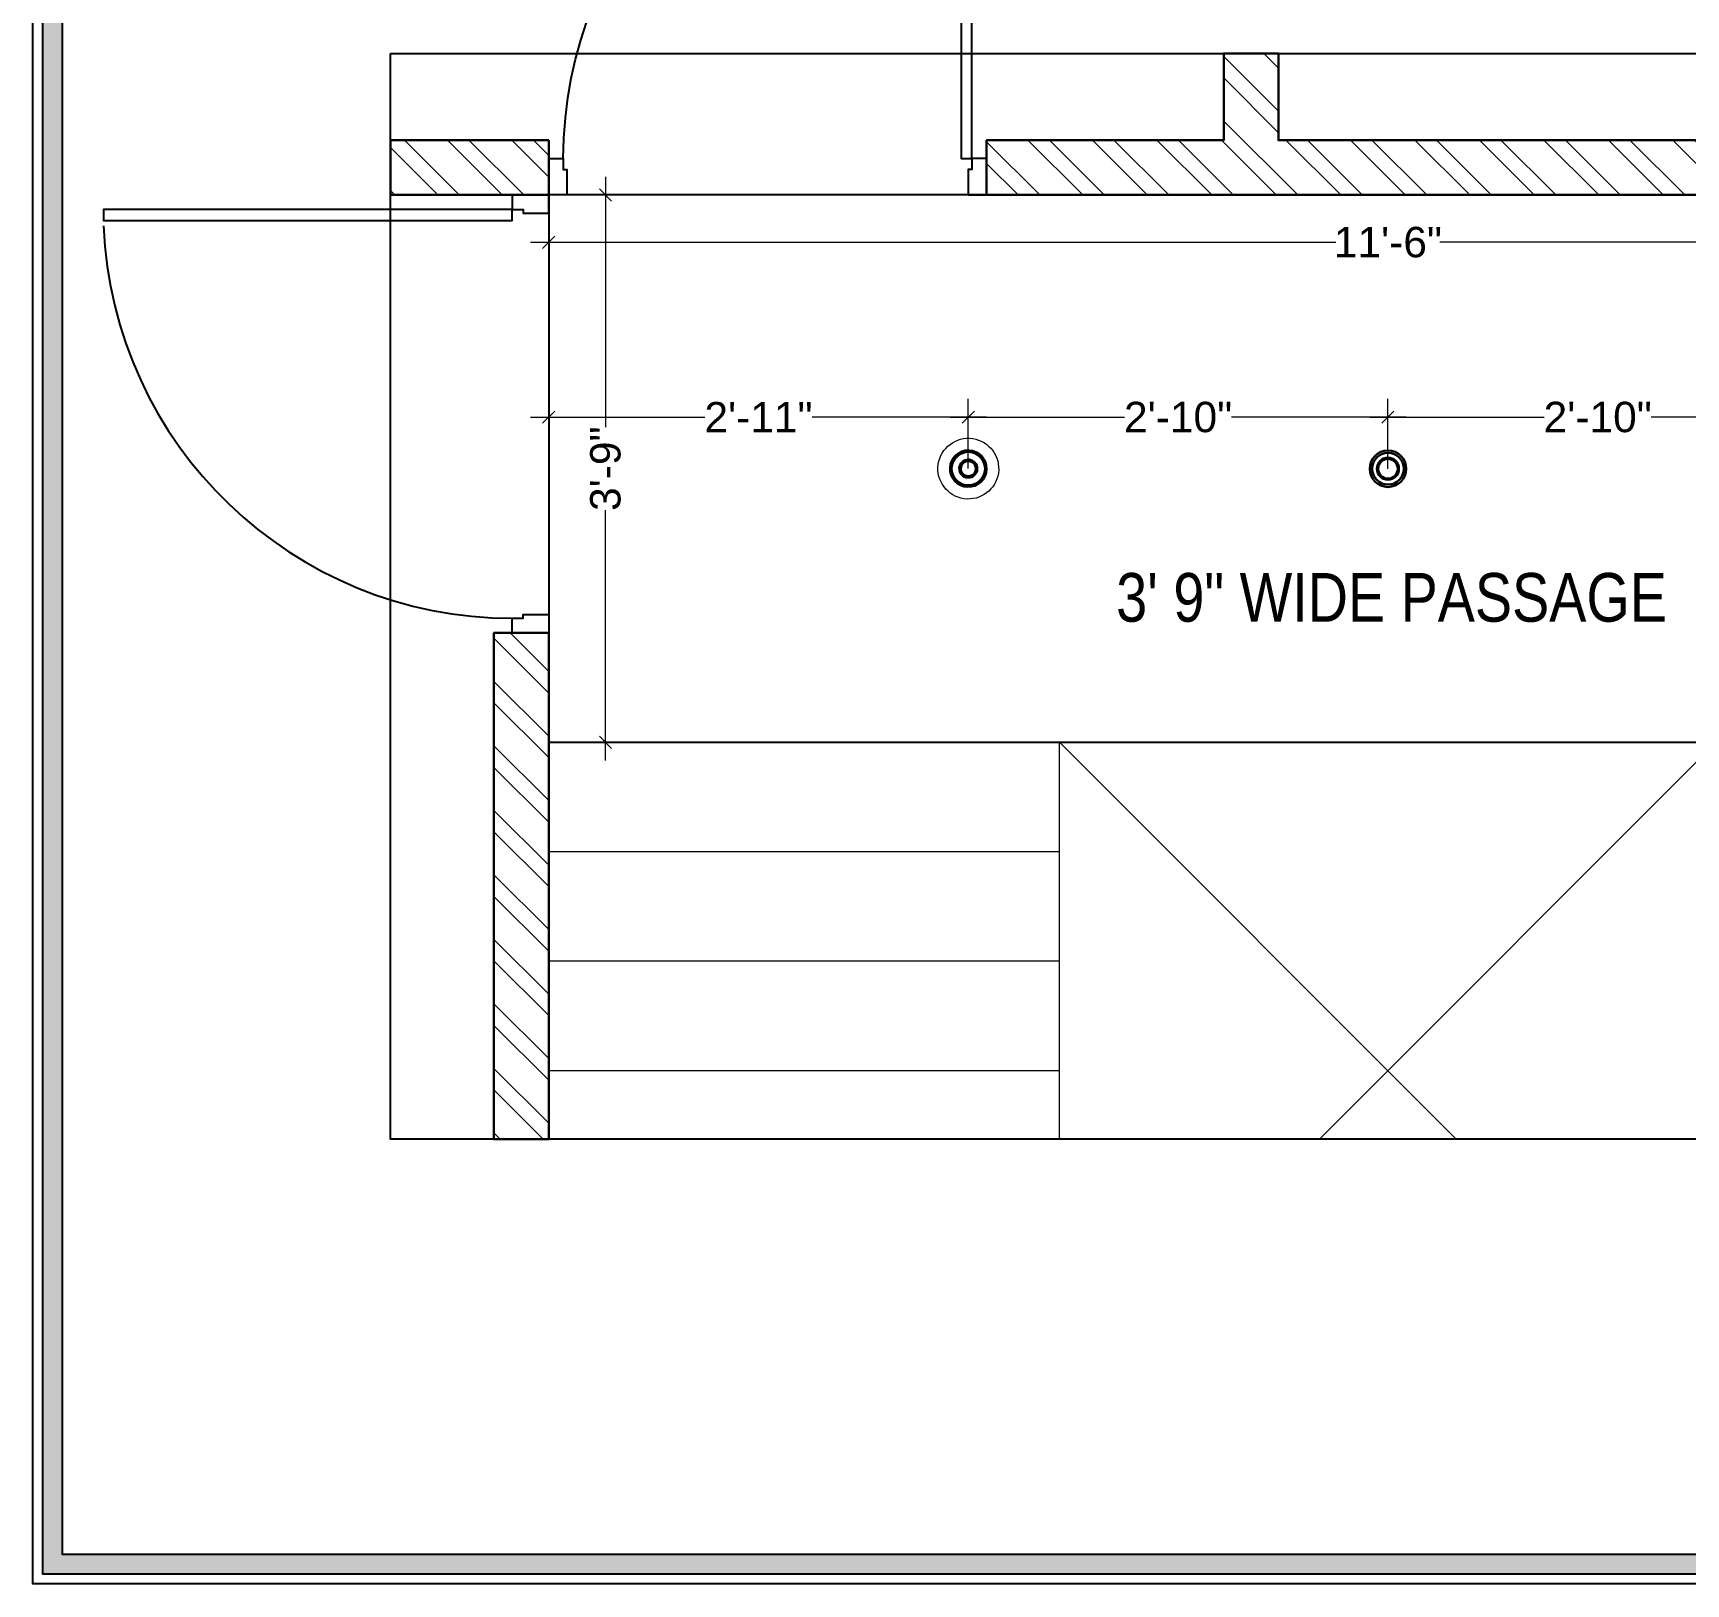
# Model space of a CAD drawing. Header units: millimetres. Extents: x 143362 to 145167, y -178521 to -176194.
# Drawn here: x 144591.9 to 144727.8, y -176750.6 to -176623.1 of the extents above; entities that cross this region are included whole.
import ezdxf

# ---------------------------------------------------------------- set-up
doc = ezdxf.new("R2010")
doc.units = ezdxf.units.MM
doc.header["$MEASUREMENT"] = 0
doc.header["$PDMODE"] = 2
doc.layers.get('Defpoints').update_dxf_attribs({"color": 220})
doc.layers.add('AR DOOR', color=40, linetype='Continuous')
doc.layers.add('AR ELE-5', color=134, linetype='Continuous')
for name, color, linetype, lineweight in [('dim05', 1, 'Continuous', 13), ('Electrical', 84, 'Continuous', 30), ('FALSE CEILING', 6, 'Continuous', 30), ('FIRST FLOOR ( TEXT )', 7, 'Continuous', 9), ('FIRST FLOOR_( STAIR )', 251, 'Continuous', 9), ('FURNITURE', 32, 'Continuous', 9), ('NAME PLATE', 7, 'Continuous', 25), ('SECOND FLOOR', 7, 'Continuous', 9), ('SECOND FLOOR  ( PLINE )', 251, 'Continuous', 30), ('W-HATCH', 8, 'Continuous', 5), ('wall', 7, 'Continuous', 30), ('XX~SLAB ( BEAM )~ ( DIM )', 7, 'Continuous', 9)]:
    doc.layers.add(name, color=color, linetype=linetype, lineweight=lineweight)
doc.layers.add('XX~SLAB ( PLINE )', color=251, linetype='Continuous', plot=False)
doc.styles.add('Aerial', font='arial.ttf')
doc.styles.add('KATHA', font='swissc.ttf')
doc.dimstyles.new('Cn_BT_9 ( BOLD )', dxfattribs={"dimtxt": 2.5, "dimasz": 1, "dimexe": 1.5, "dimexo": 0, "dimgap": 0.09, "dimtad": 0, "dimdec": 0, "dimzin": 3, "dimdsep": 46, "dimlunit": 4, "dimtxsty": 'Aerial', "dimblk": 'OBLIQUE', "dimcen": 0.09, "dimdle": 1.5, "dimclrd": 1, "dimclre": 1, "dimclrt": 5, "dimadec": 0, "dimazin": 0, "dimtfac": 0.75, "dimtdec": 0, "dimtofl": 0, "dimtmove": 0, "dimatfit": 3, "dimldrblk": 'OBLIQUE', "dimfxl": 0, "dimtolj": 1, "dimtzin": 0, "dimlwd": 15, "dimlwe": 15, "dimarcsym": 0})

# ---------------------------------------------------------------- blocks, each defined once
blk = doc.blocks.new('LAYOUT FILE')
at = {"layer": 'NAME PLATE', "true_color": 0xd39e00}
h = blk.add_hatch(color=42, dxfattribs=at)
h.paths.add_polyline_path([(3346889.83, -513806.18), (3346889.83, -514260.7), (3347535.56, -514260.7), (3347535.56, -513806.18)])
h.paths.add_polyline_path([(3346894.36, -513810.71), (3347531.03, -513810.71), (3347531.03, -514256.17), (3346894.36, -514256.17)], flags=16)
at = {"layer": 'NAME PLATE', "color": 42, "true_color": 0xd39e00}
for points in [[(3346887.56, -513803.91), (3347537.83, -513803.91), (3347537.83, -514262.96), (3346887.56, -514262.96)], [(3346889.83, -513806.18), (3347535.56, -513806.18), (3347535.56, -514260.7), (3346889.83, -514260.7)], [(3346894.36, -513810.71), (3347531.03, -513810.71), (3347531.03, -514256.17), (3346894.36, -514256.17)]]:
    blk.add_lwpolyline(points, close=True, dxfattribs=at)
blk = doc.blocks.new('*U11')
for points in [[(0, 0), (0, 1120), (-30, 1120), (-30, 0)], [(40, 0), (0, 0), (0, -30), (-10, -30), (-10, -100), (40, -100)], [(-1160, 0), (-1120, 0), (-1120, -30), (-1110, -30), (-1110, -100), (-1160, -100)]]:
    blk.add_lwpolyline(points, close=True)
at = {"layer": 'AR ELE-5', "linetype": 'ByBlock', "ltscale": 15}
blk.add_arc((1.6, -0.7), 1121.6, 92.373, 179.9653, dxfattribs=at)
blk = doc.blocks.new('*U12')
for points in [[(-1160, 0), (-1120, 0), (-1120, 30), (-1110, 30), (-1110, 100), (-1160, 100)], [(40, 0), (0, 0), (0, 30), (-10, 30), (-10, 100), (40, 100)], [(0, 0), (0, -1120), (-30, -1120), (-30, 0)]]:
    blk.add_lwpolyline(points, close=True)
at = {"layer": 'AR ELE-5', "linetype": 'ByBlock', "ltscale": 15}
blk.add_arc((1.6, 0.7), 1121.6, 180.0347, 267.627, dxfattribs=at)
blk = doc.blocks.new('e')
at = {"layer": 'Electrical', "color": 5, "lineweight": 5, "ltscale": 8}
blk.add_ellipse((3359159.59, -519086.24), major_axis=(1.69, -1.84), ratio=1, start_param=-0.785398, end_param=5.497787, dxfattribs=at)
at = {"layer": 'Electrical', "color": 5, "ltscale": 8}
for major_axis, start_param, end_param in [((1.02, -1.1), -0.785398, 5.497787), ((-1.01, -0.93), 0.785398, 7.068583), ((-0.544, -0.501), 0.785398, 7.068583), ((-0.453, -0.417), 0.785398, 7.068583)]:
    blk.add_ellipse((3359159.59, -519086.24), major_axis=major_axis, ratio=1, start_param=start_param, end_param=end_param, dxfattribs=at)
blk = doc.blocks.new('_Oblique')
at = {"layer": 'wall', "color": 0, "lineweight": -2}
blk.add_line((-0.5, -0.5), (0.5, 0.5), dxfattribs=at)
blk = doc.blocks.new('*D368')
at = {"layer": 'Defpoints', "color": 0, "ltscale": 10, "transparency": 16777216}
for p in [(144634.34, -176654.71), (144634.34, -176658.94), (144668.84, -176658.94)]:
    blk.add_point(p, dxfattribs=at)
at = {"layer": 'FURNITURE', "color": 1, "lineweight": 15, "ltscale": 10, "transparency": 16777216}
for p, q in [((144634.34, -176658.94), (144634.34, -176653.21)), ((144668.84, -176658.94), (144668.84, -176653.21)), ((144632.84, -176654.71), (144647.18, -176654.71)), ((144670.34, -176654.71), (144655.99, -176654.71))]:
    blk.add_line(p, q, dxfattribs=at)
at = {"layer": 'FURNITURE', "color": 1, "lineweight": 15, "ltscale": 10, "transparency": 16777216, "rotation": 180}
blk.add_blockref('_Oblique', (144634.34, -176654.71), dxfattribs=at)
at = {"layer": 'FURNITURE', "color": 1, "lineweight": 15, "ltscale": 10, "transparency": 16777216}
blk.add_blockref('_Oblique', (144668.84, -176654.71), dxfattribs=at)
at = {"layer": 'FURNITURE', "color": 5, "ltscale": 10, "transparency": 16777216, "insert": (144651.59, -176654.71), "char_height": 2.5, "attachment_point": 5, "style": 'Aerial'}
blk.add_mtext('\\A1;2\'-11"', dxfattribs=at)
blk = doc.blocks.new('*D369')
at = {"layer": 'Defpoints', "color": 0, "ltscale": 10, "transparency": 16777216}
for p in [(144703.34, -176654.71), (144668.84, -176658.94), (144703.34, -176658.95)]:
    blk.add_point(p, dxfattribs=at)
at = {"layer": 'FURNITURE', "color": 1, "lineweight": 15, "ltscale": 10, "transparency": 16777216}
for p, q in [((144668.84, -176658.94), (144668.84, -176653.21)), ((144703.34, -176658.95), (144703.34, -176653.21)), ((144667.34, -176654.71), (144681.68, -176654.71)), ((144704.84, -176654.71), (144690.49, -176654.71))]:
    blk.add_line(p, q, dxfattribs=at)
at = {"layer": 'FURNITURE', "color": 1, "lineweight": 15, "ltscale": 10, "transparency": 16777216, "rotation": 180}
blk.add_blockref('_Oblique', (144668.84, -176654.71), dxfattribs=at)
at = {"layer": 'FURNITURE', "color": 1, "lineweight": 15, "ltscale": 10, "transparency": 16777216}
blk.add_blockref('_Oblique', (144703.34, -176654.71), dxfattribs=at)
at = {"layer": 'FURNITURE', "color": 5, "ltscale": 10, "transparency": 16777216, "insert": (144686.09, -176654.71), "char_height": 2.5, "attachment_point": 5, "style": 'Aerial'}
blk.add_mtext('\\A1;2\'-10"', dxfattribs=at)
blk = doc.blocks.new('*D370')
at = {"layer": 'Defpoints', "color": 0, "ltscale": 10, "transparency": 16777216}
for p in [(144737.84, -176654.71), (144703.34, -176658.95), (144737.84, -176658.94)]:
    blk.add_point(p, dxfattribs=at)
at = {"layer": 'FURNITURE', "color": 1, "lineweight": 15, "ltscale": 10, "transparency": 16777216}
for p, q in [((144703.34, -176658.95), (144703.34, -176653.21)), ((144737.84, -176658.94), (144737.84, -176653.21)), ((144701.84, -176654.71), (144716.18, -176654.71)), ((144739.34, -176654.71), (144724.99, -176654.71))]:
    blk.add_line(p, q, dxfattribs=at)
at = {"layer": 'FURNITURE', "color": 1, "lineweight": 15, "ltscale": 10, "transparency": 16777216, "rotation": 180}
blk.add_blockref('_Oblique', (144703.34, -176654.71), dxfattribs=at)
at = {"layer": 'FURNITURE', "color": 1, "lineweight": 15, "ltscale": 10, "transparency": 16777216}
blk.add_blockref('_Oblique', (144737.84, -176654.71), dxfattribs=at)
at = {"layer": 'FURNITURE', "color": 5, "ltscale": 10, "transparency": 16777216, "insert": (144720.59, -176654.71), "char_height": 2.5, "attachment_point": 5, "style": 'Aerial'}
blk.add_mtext('\\A1;2\'-10"', dxfattribs=at)
blk = doc.blocks.new('*D372')
at = {"layer": 'Defpoints', "color": 0, "ltscale": 10, "transparency": 16777216}
for p in [(144772.34, -176640.33), (144634.34, -176652.68), (144772.34, -176652.68)]:
    blk.add_point(p, dxfattribs=at)
at = {"layer": 'FURNITURE', "color": 1, "lineweight": 15, "ltscale": 10, "transparency": 16777216}
for p, q in [((144634.34, -176652.68), (144634.34, -176638.83)), ((144772.34, -176652.68), (144772.34, -176638.83)), ((144632.84, -176640.33), (144699.07, -176640.33)), ((144773.84, -176640.33), (144707.6, -176640.33))]:
    blk.add_line(p, q, dxfattribs=at)
at = {"layer": 'FURNITURE', "color": 1, "lineweight": 15, "ltscale": 10, "transparency": 16777216, "rotation": 180}
blk.add_blockref('_Oblique', (144634.34, -176640.33), dxfattribs=at)
at = {"layer": 'FURNITURE', "color": 1, "lineweight": 15, "ltscale": 10, "transparency": 16777216}
blk.add_blockref('_Oblique', (144772.34, -176640.33), dxfattribs=at)
at = {"layer": 'FURNITURE', "color": 5, "ltscale": 10, "transparency": 16777216, "insert": (144703.34, -176640.33), "char_height": 2.5, "attachment_point": 5, "style": 'Aerial'}
blk.add_mtext('\\A1;11\'-6"', dxfattribs=at)
blk = doc.blocks.new('*D373')
at = {"layer": 'Defpoints', "color": 0, "ltscale": 10, "transparency": 16777216}
for p in [(144643.21, -176636.44), (144639.01, -176681.44), (144645.73, -176681.44)]:
    blk.add_point(p, dxfattribs=at)
at = {"layer": 'FURNITURE', "color": 1, "lineweight": 15, "ltscale": 10, "transparency": 16777216}
for p, q in [((144639.01, -176634.94), (144639.01, -176655.53)), ((144643.21, -176636.44), (144637.51, -176636.44)), ((144639.01, -176682.94), (144639.01, -176662.35)), ((144645.73, -176681.44), (144637.51, -176681.44))]:
    blk.add_line(p, q, dxfattribs=at)
for p, rotation in [((144639.01, -176636.44), 90), ((144639.01, -176681.44), 270)]:
    blk.add_blockref('_Oblique', p, dxfattribs=dict(at, rotation=rotation))
at = {"layer": 'FURNITURE', "color": 5, "ltscale": 10, "transparency": 16777216, "insert": (144639.01, -176658.94), "char_height": 2.5, "attachment_point": 5, "rotation": 90, "style": 'Aerial'}
blk.add_mtext('\\A1;3\'-9"', dxfattribs=at)
blk = doc.blocks.new('3we')
at = {"layer": 'Electrical', "color": 18, "ltscale": 8, "true_color": 0x000000}
for radius in [1.5, 1.3, 0.904, 0.804]:
    blk.add_circle((56069.75, 46700.94), radius, dxfattribs=at)

msp = doc.modelspace()

# ---------------------------------------------------------------- hatches: boundary and pattern name
at = {"layer": 'W-HATCH', "ltscale": 10}
h = msp.add_hatch(dxfattribs=at)
h.set_pattern_fill('ANSI32', color=256, scale=10, angle=-90, style=0)
h.set_pattern_definition([(315, (4e-09, 552.7996), (2.65165043, 2.65165043), []), (315, (4e-09, 551.032), (2.65165043, 2.65165043), [])])
h.paths.add_polyline_path([(144629.84, -176714.07), (144629.84, -176672.44), (144634.34, -176672.44), (144634.34, -176714.07)])
h.paths.add_polyline_path([(144634.34, -176631.94), (144621.32, -176631.94), (144621.32, -176636.44), (144634.34, -176636.44)])
h.paths.add_polyline_path([(144694.34, -176624.81), (144694.34, -176631.94), (144736.34, -176631.94), (144736.34, -176636.44), (144694.34, -176636.44), (144689.84, -176636.44), (144670.34, -176636.44), (144670.34, -176631.94), (144689.84, -176631.94), (144689.84, -176624.81)])
h.paths.add_polyline_path([(144776.84, -176714.07), (144776.84, -176636.44), (144783.55, -176636.44), (144783.55, -176631.94), (144772.34, -176631.94), (144772.34, -176636.44), (144772.34, -176636.44), (144772.34, -176714.07)])
h.paths.add_polyline_path([(144730.34, -176714.07), (144730.34, -176700.94), (144734.84, -176700.94), (144748.34, -176700.94), (144748.34, -176705.44), (144734.84, -176705.44), (144734.84, -176714.07)])

# ---------------------------------------------------------------- linework, layer by layer
at = {"layer": 'FALSE CEILING', "lineweight": 25}
msp.add_lwpolyline([(144634.34, -176681.44), (144730.34, -176681.44), (144730.34, -176700.94), (144772.34, -176700.94), (144772.34, -176636.44), (144634.34, -176636.44)], close=True, dxfattribs=at)
at = {"layer": 'FIRST FLOOR_( STAIR )'}
for p, q in [((144676.34, -176681.44), (144634.34, -176681.44)), ((144676.34, -176690.44), (144634.34, -176690.44)), ((144676.34, -176699.44), (144634.34, -176699.44)), ((144676.34, -176708.44), (144634.34, -176708.44))]:
    msp.add_line(p, q, dxfattribs=at)
at = {"layer": 'SECOND FLOOR'}
for p, q in [((144634.34, -176636.44), (144634.34, -176631.94)), ((144629.84, -176672.44), (144634.34, -176672.44))]:
    msp.add_line(p, q, dxfattribs=at)
at = {"layer": 'SECOND FLOOR  ( PLINE )'}
for points in [[(144694.34, -176624.81), (144694.34, -176631.94), (144736.34, -176631.94), (144736.34, -176636.44), (144694.34, -176636.44), (144689.84, -176636.44), (144670.34, -176636.44), (144670.34, -176631.94), (144689.84, -176631.94), (144689.84, -176624.81)], [(144634.34, -176631.94), (144621.32, -176631.94), (144621.32, -176636.44), (144634.34, -176636.44)], [(144629.84, -176714.07), (144629.84, -176672.44), (144634.34, -176672.44), (144634.34, -176714.07)]]:
    msp.add_lwpolyline(points, close=True, dxfattribs=at)
at = {"layer": 'XX~SLAB ( BEAM )~ ( DIM )'}
for p, q in [((144708.96, -176714.07), (144676.34, -176681.44)), ((144697.71, -176714.07), (144730.34, -176681.44))]:
    msp.add_line(p, q, dxfattribs=at)
msp.add_lwpolyline([(144676.34, -176714.07), (144676.34, -176681.44), (144730.34, -176681.44), (144730.34, -176714.07)], dxfattribs=at)
at = {"layer": 'XX~SLAB ( PLINE )', "lineweight": 25, "elevation": 0.13}
msp.add_lwpolyline([(144621.32, -176624.81), (144783.55, -176624.81), (144783.55, -176714.07), (144621.32, -176714.07)], close=True, dxfattribs=at)

# ---------------------------------------------------------------- block references
at = {"layer": 'AR DOOR', "linetype": 'ByBlock', "lineweight": -2, "extrusion": (0, 0, -1), "yscale": 0.02999999999996949, "zscale": -0.02999999999996949}
for name, p, xscale, rotation in [('*U12', (-144669.14, -176633.44), 0.02999999999996949, 180), ('*U11', (-144631.34, -176637.64), -0.02999999999996949, 270)]:
    msp.add_blockref(name, p, dxfattribs=dict(at, xscale=xscale, rotation=rotation))
at = {"layer": 'dim05'}
for name, p in [('e', (-3214490.75, 342427.3)), ('3we', (88633.59, -223359.89))]:
    msp.add_blockref(name, p, dxfattribs=at)
at = {"layer": 'NAME PLATE', "lineweight": 0, "xscale": 0.3557250685336804, "yscale": 0.3557250685336804, "zscale": 0.3557250685336804}
msp.add_blockref('LAYOUT FILE', (-1045979.87, 6185.6, 0.13), dxfattribs=at)

# ---------------------------------------------------------------- texts
at = {"layer": 'FIRST FLOOR ( TEXT )', "insert": (144703.64, -176669.55), "char_height": 4, "attachment_point": 5, "style": 'KATHA'}
msp.add_mtext('3\' 9" WIDE PASSAGE', dxfattribs=at)

# ---------------------------------------------------------------- dimensions: what is measured, and where the dimension line sits
at = {"layer": 'FURNITURE', "ltscale": 10}
dim = msp.add_linear_dim(base=(144639.01, -176681.44), p1=(144643.21, -176636.44), p2=(144645.73, -176681.44), angle=90, dimstyle='Cn_BT_9 ( BOLD )', dxfattribs=at)
dim.commit()
dim.dimension.update_dxf_attribs({"geometry": '*D373', "text_midpoint": (144639.01, -176658.94)})
for base, p1, p2, picture, middle in [((144772.34, -176640.33), (144634.34, -176652.68), (144772.34, -176652.68), '*D372', (144703.34, -176640.33)), ((144634.3363063, -176654.71195204), (144668.8363063, -176658.94239957), (144634.3363063, -176658.94239957), '*D368', (144651.5863063, -176654.71195204))]:
    dim = msp.add_linear_dim(base=base, p1=p1, p2=p2, dimstyle='Cn_BT_9 ( BOLD )', dxfattribs=at)
    dim.commit()
    dim.dimension.update_dxf_attribs({"geometry": picture, "text_midpoint": middle})
dim = msp.add_linear_dim(base=(144703.3363063, -176654.71195204), p1=(144668.8363063, -176658.94239957), p2=(144703.3363063, -176658.94677587), dimstyle='Cn_BT_9 ( BOLD )', override={"dimtmove": 1}, dxfattribs=at)
dim.commit()
dim.dimension.update_dxf_attribs({"geometry": '*D369', "text_midpoint": (144686.0863063, -176654.71195204)})
dim = msp.add_linear_dim(base=(144737.84, -176654.71), p1=(144703.34, -176658.95), p2=(144737.84, -176658.94), text='2\'-10"', dimstyle='Cn_BT_9 ( BOLD )', override={"dimtmove": 1}, dxfattribs=at)
dim.commit()
dim.dimension.update_dxf_attribs({"geometry": '*D370', "text_midpoint": (144720.59, -176654.71)})

doc.saveas('drawing.dxf')
